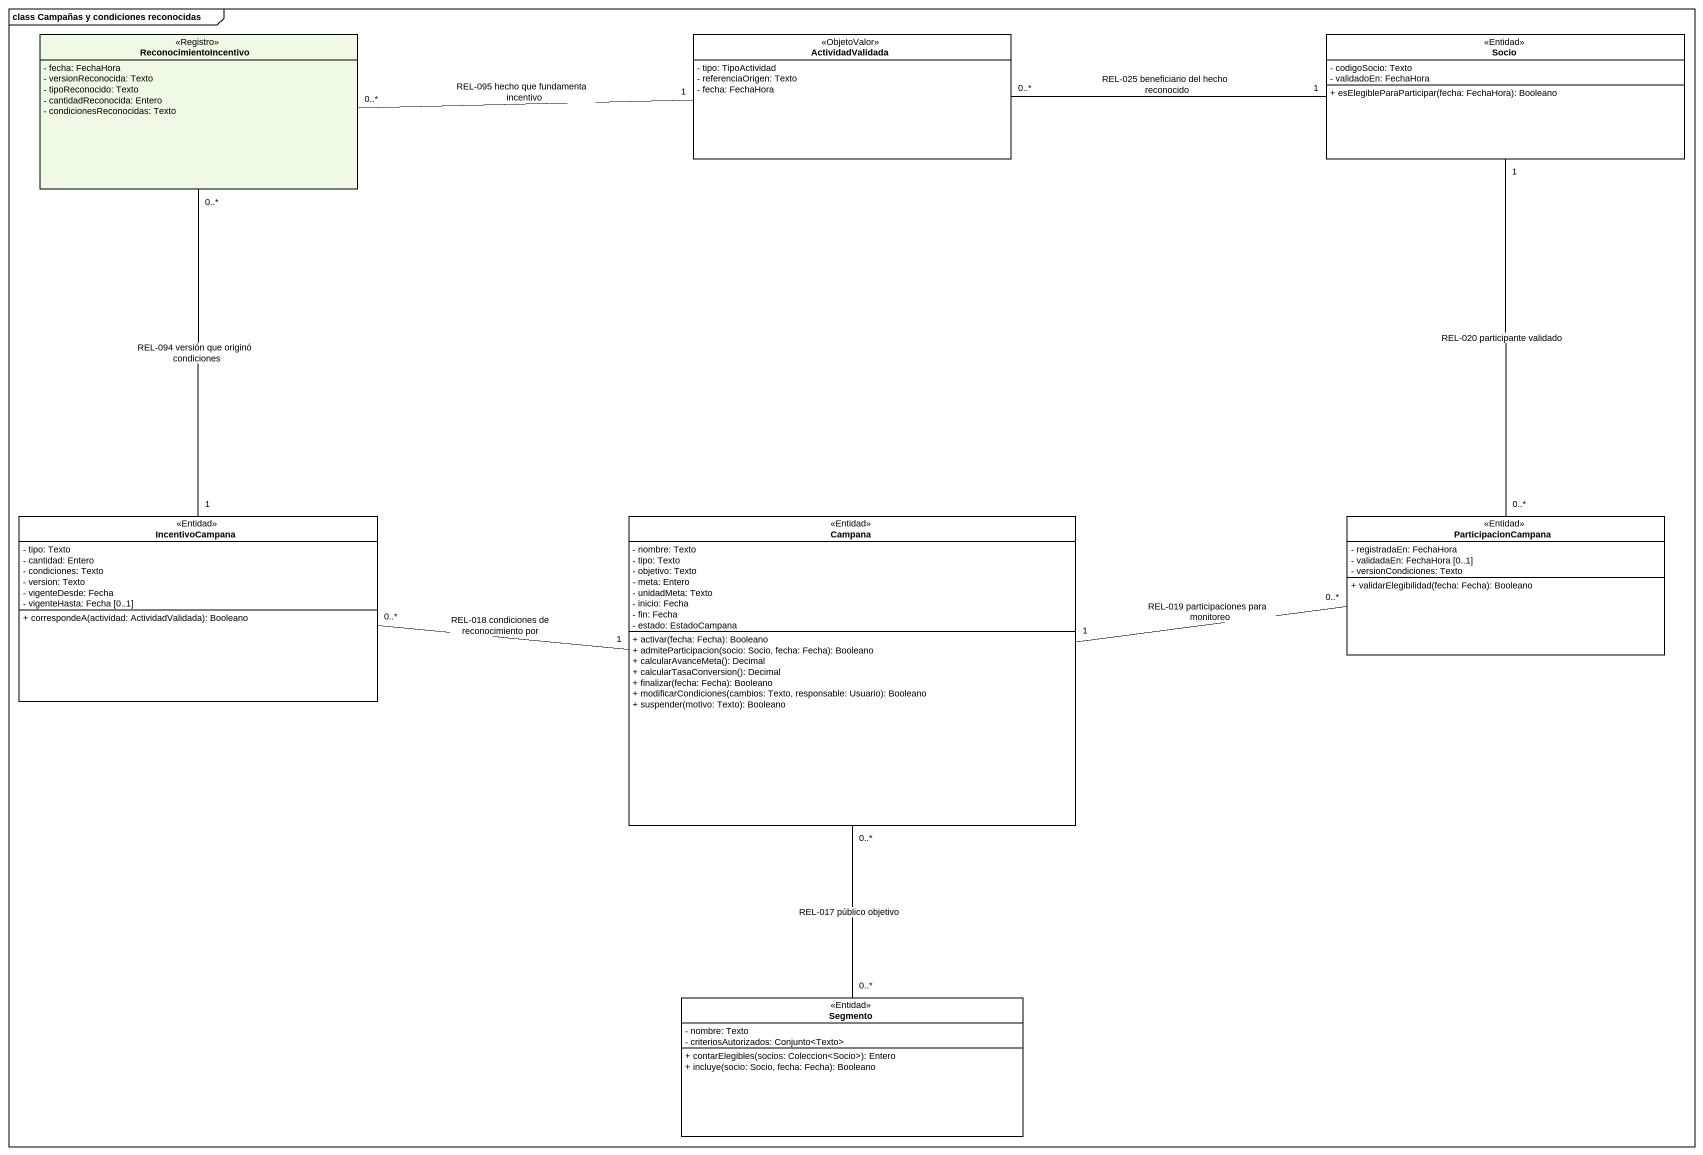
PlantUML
@startuml
mainframe class Campañas y condiciones reconocidas
hide circle
hide empty members
skinparam classAttributeIconSize 0
class ReconocimientoIncentivo <<Registro>> #EEFAE6 {
  - fecha: FechaHora
  - versionReconocida: Texto
  - tipoReconocido: Texto
  - cantidadReconocida: Entero
  - condicionesReconocidas: Texto
}
class ActividadValidada <<ObjetoValor>> #FFFFFF {
  - tipo: TipoActividad
  - referenciaOrigen: Texto
  - fecha: FechaHora
}
class Socio <<Entidad>> #FFFFFF {
  - codigoSocio: Texto
  - validadoEn: FechaHora
  + esElegibleParaParticipar(fecha: FechaHora): Booleano
}
class IncentivoCampana <<Entidad>> #FFFFFF {
  - tipo: Texto
  - cantidad: Entero
  - condiciones: Texto
  - version: Texto
  - vigenteDesde: Fecha
  - vigenteHasta: Fecha [0..1]
  + correspondeA(actividad: ActividadValidada): Booleano
}
class Campana <<Entidad>> #FFFFFF {
  - nombre: Texto
  - tipo: Texto
  - objetivo: Texto
  - meta: Entero
  - unidadMeta: Texto
  - inicio: Fecha
  - fin: Fecha
  - estado: EstadoCampana
  + activar(fecha: Fecha): Booleano
  + admiteParticipacion(socio: Socio, fecha: Fecha): Booleano
  + calcularAvanceMeta(): Decimal
  + calcularTasaConversion(): Decimal
  + finalizar(fecha: Fecha): Booleano
  + modificarCondiciones(cambios: Texto, responsable: Usuario): Booleano
  + suspender(motivo: Texto): Booleano
}
class ParticipacionCampana <<Entidad>> #FFFFFF {
  - registradaEn: FechaHora
  - validadaEn: FechaHora [0..1]
  - versionCondiciones: Texto
  + validarElegibilidad(fecha: Fecha): Booleano
}
class Segmento <<Entidad>> #FFFFFF {
  - nombre: Texto
  - criteriosAutorizados: Conjunto<Texto>
  + contarElegibles(socios: Coleccion<Socio>): Entero
  + incluye(socio: Socio, fecha: Fecha): Booleano
}
ActividadValidada "1" -left- "0..*" ReconocimientoIncentivo : REL-095 hecho que fundamenta incentivo
Socio "1" -left- "0..*" ActividadValidada : REL-025 beneficiario del hecho reconocido
Socio "1" -- "0..*" ParticipacionCampana : REL-020 participante validado
IncentivoCampana "1" -up- "0..*" ReconocimientoIncentivo : REL-094 versión que originó condiciones
Campana "1" -left- "0..*" IncentivoCampana : REL-018 condiciones de reconocimiento por
Campana "1" -right- "0..*" ParticipacionCampana : REL-019 participaciones para monitoreo
Campana "0..*" -- "0..*" Segmento : REL-017 público objetivo
@enduml
